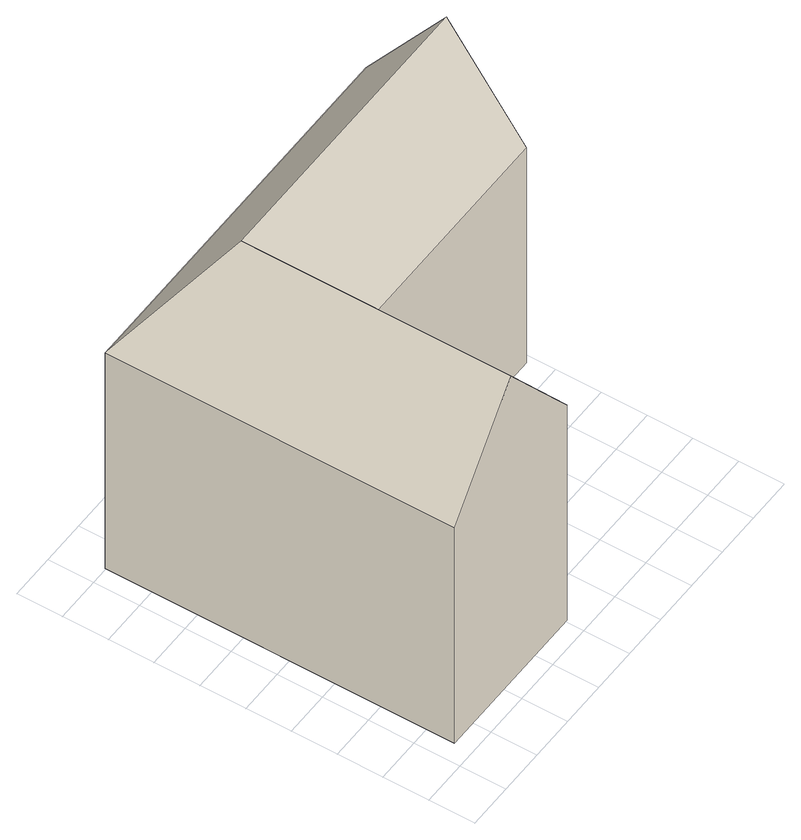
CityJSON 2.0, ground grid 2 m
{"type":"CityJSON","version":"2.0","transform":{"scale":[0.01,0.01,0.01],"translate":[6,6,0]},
"CityObjects":{
"building1":{"type":"Building","geometry":[{"type":"MultiSurface","lod":"2","boundaries":[[[0,1,2,3,4,5]],[[5,6,7,0]],[[1,8,9,2]],[[2,9,10,3]],[[4,11,6,5]],[[10,9,12,13]],[[9,8,14,12]],[[10,13,11,4,3]],[[13,12,6,11]],[[12,14,7,6]],[[0,7,14,8,1]]]}]}
},
"vertices":[
[1768,1606,0],[1768,906,0],[809,906,0],[809,80,0],[83,80,0],[83,1606,0],[83,1606,1157],[1768,1606,1157],[1768,906,1157],[809,906,1157],[809,80,1157],[83,80,1157],[446,1256,1645],[446,80,1645],[1768,1256,1645]
]}
